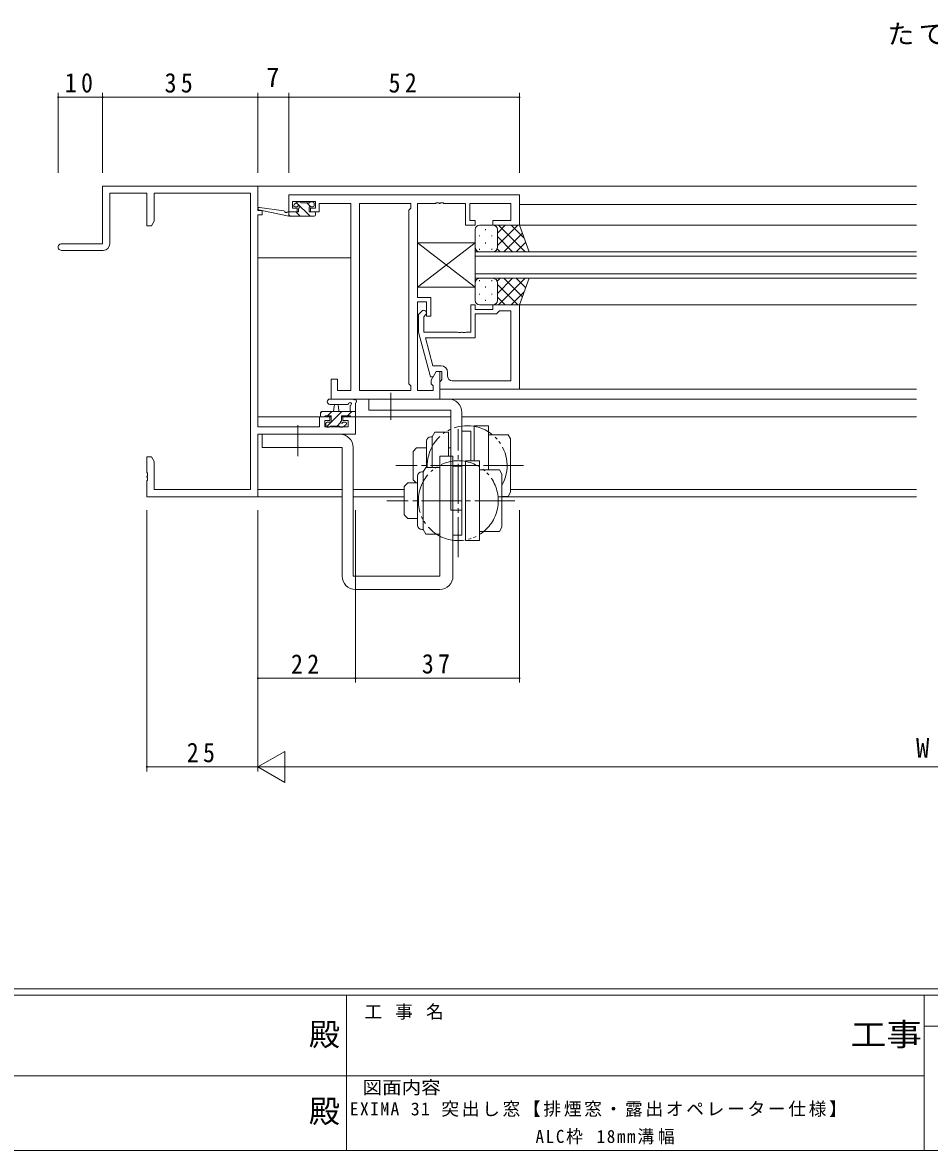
# Model space of a CAD drawing. Units: millimetres on the paper. Extents: x -420 to 373, y -297 to 267.
# Drawn here: x -105.7 to 98.7, y -297 to -42.9 of the extents above; entities that cross this region are included whole.
import ezdxf
from ezdxf.enums import TextEntityAlignment as Align

# ---------------------------------------------------------------- set-up
doc = ezdxf.new("R2010")
doc.units = ezdxf.units.MM
doc.linetypes.add('CHAIN2', pattern=[12, 9, -1, 1, -1])
doc.linetypes.add('DOUBLE_CHAIN2', pattern=[12.8, 9, -1, 0.6, -0.6, 0.6, -1])
for name, color, linetype, lineweight in [('0-1_YKK_ZWAK', 7, 'Continuous', 9), ('0-3_YKK_11', 7, 'Continuous', 9), ('0-4_YKK_12', 2, 'Continuous', 9), ('0-5_YKK_13', 4, 'Continuous', 9), ('0-6_YKK_D', 6, 'Continuous', 9)]:
    doc.layers.add(name, color=color, linetype=linetype, lineweight=lineweight)
doc.layers.add('0-2_USER1', color=3, linetype='Continuous')
doc.styles.add('ＭＳ ゴシック', font='')
doc.styles.get('ＭＳ ゴシック').set_extended_font_data('MS Gothic')

msp = doc.modelspace()

# ---------------------------------------------------------------- linework, layer by layer
at = {"layer": '0-1_YKK_ZWAK'}
for p, q in [((352.3, -260.6), (-417.7, -260.6)), ((314.5, -262), (-417.7, -262)), ((-32.7, -262), (-32.7, -297)), ((97.5, -262), (97.5, -297)), ((165.684, -268.999), (97.5, -268.999)), ((-160.1, -280.199), (-31.3, -280.199)), ((-31.3, -280.199), (97.5, -280.199)), ((-417.7, -297), (314.5, -297))]:
    msp.add_line(p, q, dxfattribs=at)
at = {"layer": '0-3_YKK_11'}
for p, q in [((-87.7, -79.7), (-52.7, -79.7)), ((-87.7, -92.7), (-87.7, -79.7)), ((-52.7, -79.7), (-52.7, -85.2)), ((-86.07, -81.33), (-86.07, -92.7)), ((-77.7, -81.33), (-86.07, -81.33)), ((-77.7, -88.7), (-77.7, -81.33)), ((-76.07, -81.33), (-76.07, -87.609)), ((-54.33, -81.33), (-76.07, -81.33)), ((-54.33, -148.07), (-54.33, -81.33)), ((-45.7, -85.5), (-45.7, -81.7)), ((-45.7, -81.7), (6.3, -81.7)), ((-44.9, -83.2), (-44.9, -84.7)), ((-39.7, -83.2), (-44.9, -83.2)), ((-39.7, -84.7), (-39.7, -83.2)), ((-38.9, -83.63), (-38.9, -84.43)), ((-31.7, -83.63), (-38.9, -83.63)), ((-31.7, -125.77), (-31.7, -83.63)), ((-29.77, -125.77), (-29.77, -83.63)), ((-29.77, -83.63), (-18.2, -83.63)), ((-29.77, -125.77), (-29.77, -83.63)), ((-18.2, -83.63), (-18.2, -84.7)), ((-16.7, -83.63), (-16.7, -104.8)), ((-12.658, -83.63), (-16.7, -83.63)), ((-12.475, -83.51), (-12.658, -83.63)), ((-11.925, -83.51), (-12.475, -83.51)), ((-11.742, -83.63), (-11.925, -83.51)), ((-11.658, -83.63), (-11.742, -83.63)), ((-11.475, -83.51), (-11.658, -83.63)), ((-10.925, -83.51), (-11.475, -83.51)), ((-10.742, -83.63), (-10.925, -83.51)), ((-5.9, -83.63), (-10.742, -83.63)), ((-5.9, -88.5), (-5.9, -83.63)), ((-4.9, -83.63), (-4.9, -87.5)), ((4.37, -83.63), (-4.9, -83.63)), ((4.37, -87.5), (4.37, -83.63)), ((6.3, -81.7), (6.3, -88.5)), ((-52.7, -85.2), (-51.7, -85.2)), ((-52.7, -86.2), (-52.7, -133.97)), ((-51.7, -86.2), (-52.7, -86.2)), ((-51.7, -85.2), (-51.7, -86.2)), ((-43.8, -85.5), (-45.7, -85.5)), ((-44.9, -84.7), (-43.8, -84.7)), ((-43.8, -84.7), (-43.8, -85.5)), ((-40.8, -84.7), (-39.7, -84.7)), ((-40.8, -85.5), (-40.8, -84.7)), ((-38.9, -85.5), (-40.8, -85.5)), ((-38.9, -84.43), (-38.9, -85.5)), ((-18.2, -84.7), (-18.63, -85.13)), ((-18.63, -85.13), (-18.63, -124.27)), ((-76.7, -88.7), (-77.7, -88.7)), ((-76.07, -87.609), (-76.7, -88.7)), ((-3.7, -88.5), (-5.9, -88.5)), ((-4.9, -87.5), (-3.7, -87.5)), ((-3.7, -87.5), (-3.7, -88.5)), ((0.3, -87.5), (4.37, -87.5)), ((0.3, -88.5), (0.3, -87.5)), ((6.3, -88.5), (0.3, -88.5)), ((-96.95, -92.7), (-87.7, -92.7)), ((-87.57, -94.2), (-96.95, -94.2)), ((-16.7, -104.8), (-13.7, -104.8)), ((-16.7, -105.8), (-16.7, -125.77)), ((-14.7, -105.8), (-16.7, -105.8)), ((-14.7, -109), (-14.7, -105.8)), ((-13.7, -104.8), (-13.7, -109)), ((-4.7, -106.5), (-4.7, -112.6)), ((-3.7, -106.5), (-4.7, -106.5)), ((-3.7, -107.5), (-3.7, -106.5)), ((0.3, -106.5), (0.3, -107.5)), ((6.3, -106.5), (0.3, -106.5)), ((6.3, -125.5), (6.3, -106.5)), ((-15.724, -107.876), (-16.5, -108.651)), ((-16.5, -108.651), (-16.5, -112.597)), ((-15.3, -109.149), (-14.876, -108.724)), ((-15.3, -112.6), (-15.3, -109.149)), ((-13.7, -109), (-14.7, -109)), ((0.3, -107.5), (-3.7, -107.5)), ((-3.7, -108.5), (1.1, -108.5)), ((-3.7, -113.9), (-3.7, -108.5)), ((1.1, -108.5), (1.6, -108)), ((1.6, -108), (1.8, -107.8)), ((1.8, -107.8), (4.37, -107.8)), ((4.37, -107.8), (4.37, -123.57)), ((4.37, -107.8), (4.37, -123.57)), ((-16.5, -112.597), (-13.793, -122.7)), ((-7.658, -112.6), (-15.3, -112.6)), ((-14.908, -113.9), (-3.7, -113.9)), ((-13.22, -120.2), (-14.908, -113.9)), ((-7.475, -112.72), (-7.658, -112.6)), ((-6.925, -112.72), (-7.475, -112.72)), ((-6.742, -112.6), (-6.925, -112.72)), ((-6.658, -112.6), (-6.742, -112.6)), ((-6.475, -112.72), (-6.658, -112.6)), ((-5.925, -112.72), (-6.475, -112.72)), ((-5.742, -112.6), (-5.925, -112.72)), ((-4.7, -112.6), (-5.742, -112.6)), ((-13.63, -123.457), (-12.5, -121.5)), ((-11.4, -120.2), (-13.22, -120.2)), ((-13.193, -122.7), (-12.5, -121.5)), ((-12.5, -121.5), (-11.7, -121.5)), ((-12.5, -121.5), (-11.2, -121.5)), ((-11.7, -121.5), (-11.7, -127.7)), ((-11.2, -121.5), (-11.2, -123.3)), ((-9.9, -122.57), (-9.9, -121.7)), ((-36.2, -123.2), (-34.7, -123.2)), ((-36.2, -127.7), (-36.2, -123.2)), ((-34.7, -123.2), (-34.7, -125.77)), ((-18.63, -124.27), (-18.2, -124.7)), ((-13.793, -122.7), (-13.193, -122.7)), ((-13.63, -124.27), (-13.63, -123.457)), ((-13.2, -124.7), (-13.63, -124.27)), ((-11.4, -123.5), (-11.7, -123.8)), ((-11.7, -123.8), (-11.7, -125.5)), ((-11.2, -123.3), (-11.4, -123.5)), ((4.37, -123.57), (-8.9, -123.57)), ((-34.7, -125.77), (-31.7, -125.77)), ((-18.2, -125.77), (-29.77, -125.77)), ((-18.2, -124.7), (-18.2, -125.77)), ((-16.7, -125.77), (-13.2, -125.77)), ((-13.2, -125.77), (-13.2, -124.7)), ((-11.7, -125.5), (6.3, -125.5)), ((-11.7, -127.7), (-36.2, -127.7)), ((-38.8, -131.7), (-36.5, -131.7)), ((-38.8, -133.97), (-38.8, -131.7)), ((-36.5, -131.7), (-36.5, -132.5)), ((-33.5, -131.7), (-30.7, -131.7)), ((-33.5, -132.5), (-33.5, -131.7)), ((-30.7, -131.7), (-30.7, -135.6)), ((-52.7, -133.97), (-38.8, -133.97)), ((-37.6, -132.5), (-37.6, -133.97)), ((-36.5, -132.5), (-37.6, -132.5)), ((-37.6, -133.97), (-32.33, -133.97)), ((-32.33, -132.5), (-33.5, -132.5)), ((-32.33, -133.97), (-32.33, -132.5)), ((-52.7, -135.6), (-52.7, -149.7)), ((-30.7, -135.6), (-52.7, -135.6)), ((-77.7, -140.7), (-76.7, -140.7)), ((-77.7, -144.242), (-77.7, -140.7)), ((-76.7, -140.7), (-76.07, -141.791)), ((-76.07, -141.791), (-76.07, -148.07)), ((-77.58, -144.425), (-77.7, -144.242)), ((-77.58, -144.975), (-77.58, -144.425)), ((-77.7, -145.158), (-77.58, -144.975)), ((-77.7, -145.242), (-77.7, -145.158)), ((-77.58, -145.425), (-77.7, -145.242)), ((-77.7, -146.158), (-77.58, -145.975)), ((-77.7, -149.7), (-77.7, -146.158)), ((-77.58, -145.975), (-77.58, -145.425)), ((-52.7, -149.7), (-77.7, -149.7)), ((-76.07, -148.07), (-54.33, -148.07))]:
    msp.add_line(p, q, dxfattribs=at)
for centre, radius, start, end in [((-96.95, -93.45), 0.75, 89.99998, 270), ((-87.57, -92.7), 1.5, 270, 359.99998), ((-15.3, -108.3), 0.6, 314.99998, 135), ((-11.4, -121.7), 1.5, 0, 89.99998), ((-8.9, -122.57), 1, 180, 269.99998)]:
    msp.add_arc(centre, radius, start, end, dxfattribs=at)
at = {"layer": '0-4_YKK_12'}
for p, q in [((-53, -79.7), (95.8, -79.7)), ((6.3, -83.9), (95.8, -83.9)), ((95.8, -88.5), (5.8, -88.5)), ((-52.7, -95.9), (-31.7, -95.9)), ((-3.7, -94.498), (-3.7, -100.498)), ((95.8, -94.498), (-3.7, -94.498)), ((-3.7, -95.498), (95.8, -95.498)), ((95.8, -99.498), (-3.7, -99.498)), ((-3.7, -100.498), (95.8, -100.498)), ((5.8, -106.5), (95.8, -106.5)), ((-11.7, -125.5), (95.8, -125.5)), ((-12, -127.7), (95.8, -127.7)), ((-52.7, -131.7), (-36.2, -131.7)), ((-33.8, -131.7), (-9.2, -131.7)), ((-6.7, -131.7), (95.8, -131.7)), ((-53, -149.7), (-33.7, -149.7)), ((-52.7, -148.07), (-33.7, -148.07)), ((-31.2, -148.07), (-19.7, -148.07)), ((-31.2, -149.7), (-19.7, -149.7)), ((1.455, -149.7), (95.8, -149.7)), ((4.3, -148.07), (95.8, -148.07))]:
    msp.add_line(p, q, dxfattribs=at)
at = {"layer": '0-5_YKK_13'}
for p, q in [((-44.012, -83.388), (-44.512, -83.888)), ((-40.918, -86.5), (-44.021, -83.397)), ((-43.2, -83.3), (-43.8, -83.3)), ((-41, -83.5), (-43, -83.5)), ((-40.773, -84.4), (-41.673, -83.5)), ((-40.3, -83.3), (-40.8, -83.3)), ((-40, -84.1), (-40, -83.6)), ((-45.698, -86.5), (-52.459, -85.094)), ((-46.812, -85.326), (-52.354, -84.503)), ((-45.698, -85.5), (-45.785, -85.486)), ((-45.698, -86.5), (-45.698, -85.5)), ((-43.5, -85.5), (-45.698, -85.5)), ((-45.408, -86.5), (-45.698, -86.21)), ((-44.3, -84.4), (-43.961, -84.4)), ((-43.163, -86.5), (-44.163, -85.5)), ((-43.5, -84.861), (-43.5, -85.5)), ((-41.1, -84.4), (-40.3, -84.4)), ((-41.1, -85.5), (-41.1, -84.4)), ((-40, -85.5), (-41.1, -85.5)), ((-39.7, -86.2), (-39.7, -85.8)), ((-40, -86.5), (-45.698, -86.5)), ((-2.696, -88.5), (0.304, -88.5)), ((6.304, -88.5), (0.304, -88.5)), ((1.303, -93.12), (5.924, -88.5)), ((1.304, -90.292), (3.095, -88.5)), ((1.572, -88.5), (7.572, -94.5)), ((4.4, -88.5), (7.361, -91.461)), ((8.447, -94.5), (6.304, -88.5)), ((-3.696, -93.5), (-3.696, -89.5)), ((-2.748, -90.835), (-2.748, -91.035)), ((-1.333, -89.42), (-1.333, -89.62)), ((0.082, -90.835), (0.082, -91.035)), ((1.304, -89.5), (1.304, -93.1)), ((1.304, -89.9), (1.304, -93.5)), ((1.304, -91.06), (4.743, -94.5)), ((2.752, -94.5), (6.948, -90.304)), ((-16.7, -92.5), (-3.7, -92.5)), ((-16.7, -102.5), (-16.7, -92.5)), ((-3.7, -92.5), (-16.7, -102.5)), ((-3.7, -102.5), (-16.7, -92.5)), ((-3.7, -92.5), (-3.7, -102.5)), ((-2.748, -93.865), (-2.748, -94.065)), ((-1.333, -92.45), (-1.333, -92.65)), ((0.082, -93.865), (0.082, -94.065)), ((1.247, -93.832), (1.915, -94.5)), ((5.581, -94.5), (7.692, -92.388)), ((0.304, -94.5), (-2.696, -94.5)), ((0.082, -94.5), (8.447, -94.5)), ((-3.696, -101.498), (-3.696, -105.498)), ((-2.748, -101.133), (-2.748, -100.933)), ((0.304, -100.498), (-2.696, -100.498)), ((0.082, -100.498), (8.447, -100.498)), ((0.082, -101.133), (0.082, -100.933)), ((1.247, -101.166), (1.915, -100.498)), ((1.304, -103.938), (4.743, -100.498)), ((1.304, -105.098), (1.304, -101.498)), ((1.572, -106.498), (7.572, -100.498)), ((2.752, -100.498), (6.948, -104.694)), ((5.581, -100.498), (7.692, -102.61)), ((8.447, -100.498), (6.304, -106.498)), ((-3.7, -102.5), (-16.7, -102.5)), ((-2.748, -104.163), (-2.748, -103.963)), ((-1.333, -102.548), (-1.333, -102.348)), ((0.082, -104.163), (0.082, -103.963)), ((1.303, -101.878), (5.924, -106.498)), ((1.304, -105.498), (1.304, -101.898)), ((4.4, -106.498), (7.361, -103.537)), ((-2.696, -106.498), (0.304, -106.498)), ((-1.333, -105.578), (-1.333, -105.378)), ((6.304, -106.498), (0.304, -106.498)), ((1.304, -104.706), (3.095, -106.498)), ((-36.428, -127.7), (-31.266, -127.7)), ((-36.428, -128.9), (-32.467, -128.903)), ((-35.6, -130.5), (-35.498, -129.356)), ((-34.4, -130.5), (-34.502, -129.356)), ((-31.9, -129.32), (-31.9, -130.5)), ((-30.7, -131.4), (-30.7, -128.72)), ((-27.7, -127.7), (-27.7, -130.2)), ((-27.7, -127.7), (-9.7, -127.7)), ((-38.6, -130.86), (-38.24, -130.5)), ((-38.6, -130.8), (-38.6, -131.4)), ((-30.7, -130.5), (-38.3, -130.5)), ((-38.3, -131.7), (-37.7, -131.7)), ((-37.5, -131.5), (-36.2, -131.5)), ((-37.223, -133.973), (-33.75, -130.5)), ((-36.995, -131.5), (-35.995, -130.5)), ((-36.2, -131.5), (-36.2, -132.9)), ((-33.8, -131.5), (-31.8, -131.5)), ((-33.8, -132.439), (-33.8, -131.5)), ((-32.505, -131.5), (-31.505, -130.5)), ((-31.6, -131.7), (-31, -131.7)), ((-27.7, -130.2), (-9.2, -130.2)), ((-9.2, -152.7), (-9.2, -130.2)), ((-6.7, -130.7), (-6.7, -152.7)), ((-37.4, -133.2), (-37.4, -133.7)), ((-36.2, -132.9), (-37.1, -132.9)), ((-37.1, -134), (-36.6, -134)), ((-36.4, -133.8), (-34.3, -133.8)), ((-34.805, -133.8), (-34.021, -133.016)), ((-34.1, -134), (-33.5, -134)), ((-33, -132.9), (-33.339, -132.9)), ((-33.288, -133.912), (-32.788, -133.412)), ((-3.9, -141.6), (-3.9, -133.7)), ((-0.7, -133.7), (-3.9, -133.7)), ((-0.7, -143.672), (-0.7, -133.7)), ((-51.7, -138.6), (-51.7, -135.6)), ((-34.2, -135.6), (-51.7, -135.6)), ((-14.7, -143.094), (-14.7, -137.2)), ((-13.4, -136.2), (-12.819, -135.194)), ((-9.7, -135.194), (-12.819, -135.194)), ((-9.7, -135.194), (-9.7, -140.6)), ((-6.7, -134.95), (-4.7, -134.95)), ((-6.7, -134.95), (-6.7, -149.7)), ((-4.7, -134.95), (-4.7, -141.6)), ((-33.7, -138.6), (-51.7, -138.6)), ((-33.7, -138.6), (-33.7, -167.6)), ((-31.2, -138.6), (-31.2, -167.6)), ((-17.7, -139.5), (-16.9, -138.7)), ((-17.7, -145.9), (-17.7, -139.5)), ((-14.7, -138.7), (-16.9, -138.7)), ((-9.2, -138.7), (-9.7, -138.7)), ((-11.7, -140.6), (-8.7, -140.6)), ((-11.7, -167.6), (-11.7, -140.6)), ((-8.7, -167.6), (-8.7, -140.6)), ((-2.7, -141.6), (-5.9, -141.6)), ((-2.7, -159.6), (-2.7, -141.6)), ((-15.4, -144.1), (-14.819, -143.094)), ((-11.7, -143.094), (-14.819, -143.094)), ((-3.885, -142.7), (-12.264, -142.7)), ((-11.7, -143.094), (-11.7, -157.6)), ((-8.7, -142.85), (-6.7, -142.85)), ((-8.7, -142.85), (-8.7, -157.6)), ((-6.7, -142.85), (-6.7, -158.35)), ((-19.7, -147.4), (-18.9, -146.6)), ((-16.7, -146.6), (-18.9, -146.6)), ((-17, -146.6), (-17.7, -145.9)), ((-16.7, -156.1), (-16.7, -145.1)), ((-19.7, -153.8), (-19.7, -147.4)), ((-6.7, -149.7), (-6.7, -150.45)), ((3.764, -149.628), (2.3, -149.628)), ((-13.7, -150.6), (-6.7, -150.6)), ((-18.9, -154.6), (-19.7, -153.8)), ((-16.7, -154.6), (-18.9, -154.6)), ((-9.2, -152.7), (-6.7, -152.7)), ((-15.4, -157.1), (-15.7, -157.1)), ((-14.819, -158.106), (-15.4, -157.1)), ((1.764, -157.528), (-2.7, -157.528)), ((-8.7, -157.6), (-8.7, -158.35)), ((-8.7, -158.35), (-6.7, -158.35)), ((-31.2, -167.6), (-11.7, -167.6)), ((-30.7, -170.6), (-11.7, -170.6))]:
    msp.add_line(p, q, dxfattribs=at)
at = {"layer": '0-5_YKK_13', "linetype": 'CHAIN2'}
for p, q in [((-22.7, -126.322), (-22.7, -132.365)), ((-43.7, -140.6), (-43.7, -133.6)), ((-7.5, -163.313), (-7.5, -134.513)), ((7.213, -142.7), (-21.587, -142.7)), ((5.213, -150.6), (-23.587, -150.6))]:
    msp.add_line(p, q, dxfattribs=at)
at = {"layer": '0-5_YKK_13'}
for points in [[(-13.4, -143.094), (-13.4, -136.2), (-13.7, -136.2)], [(3.764, -149.628), (4.3, -148.7), (4.3, -136.7), (3.764, -135.772), (-0.7, -135.772)], [(-2.7, -159.6), (-5.9, -159.6), (-5.9, -141.6)], [(-15.4, -157.1), (-15.4, -144.1), (-15.7, -144.1)], [(1.764, -157.528), (2.3, -156.6), (2.3, -144.6), (1.764, -143.672), (-2.7, -143.672)], [(-11.7, -157.6), (-11.7, -158.106), (-14.819, -158.106)]]:
    msp.add_lwpolyline(points, dxfattribs=at)
at = {"layer": '0-5_YKK_13', "linetype": 'DOUBLE_CHAIN2'}
msp.add_circle((-7.5, -150.6), 9, dxfattribs=at)
at = {"layer": '0-5_YKK_13'}
for centre, radius, start, end in [((-43.8, -83.6), 0.3, 90, 135), ((-43.2, -83.5), 0.2, 0, 90), ((-40.8, -83.5), 0.2, 90, 180), ((-40.3, -83.6), 0.3, 0, 90), ((-52.398, -84.8), 0.3, 81.55064, 258.25018), ((-46.856, -85.623), 0.3, 21.55064, 81.55064), ((-46.298, -85.403), 0.3, 201.55064, 320.80246), ((-45.833, -85.782), 0.3, 80.80246, 140.80246), ((-44.3, -84.1), 0.3, 135, 270), ((-43.961, -84.1), 0.3, 270, 326.94426), ((-43.5, -84.4), 0.25, 303.05573, 146.94426), ((-43.2, -84.861), 0.3, 123.05573, 180), ((-40.3, -84.1), 0.3, 270, 0), ((-40, -85.8), 0.3, 0, 90), ((-40, -86.2), 0.3, 270, 0), ((-2.696, -89.5), 1, 90, 180), ((0.304, -89.5), 1, 0, 90), ((0.304, -89.5), 1, 0, 90), ((-2.696, -93.5), 1, 180, 270), ((0.304, -93.5), 1, 270, 0), ((0.304, -93.5), 1, 270, 0), ((-2.696, -101.498), 1, 90, 180), ((0.304, -101.498), 1, 0, 90), ((0.304, -101.498), 1, 0, 90), ((-2.696, -105.498), 1, 180, 270), ((0.304, -105.498), 1, 270, 0), ((0.304, -105.498), 1, 270, 0), ((-36.428, -128.3), 0.6, 89.95976, 269.95976), ((-35, -129.4), 0.5, 5.09206, 174.90793), ((-32.467, -128.603), 0.3, 269.95976, 340.81024), ((-31.9, -128.8), 0.3, 300, 160.81024), ((-31.6, -129.32), 0.3, 120, 180), ((-31.266, -128), 0.3, 40.52878, 90), ((-30.81, -127.61), 0.3, 220.52878, 280.52878), ((-30.7, -128.2), 0.3, 300, 100.52878), ((-30.4, -128.72), 0.3, 120, 180), ((-9.7, -130.7), 3, 0, 90), ((-38.3, -130.8), 0.3, 90, 180), ((-38.3, -131.4), 0.3, 180, 270), ((-37.7, -131.5), 0.2, 270, 0), ((-31.6, -131.5), 0.2, 180, 270), ((-31, -131.4), 0.3, 270, 0), ((-37.1, -133.2), 0.3, 90, 180), ((-37.1, -133.7), 0.3, 180, 270), ((-36.6, -133.8), 0.2, 270, 0), ((-34.1, -133.8), 0.2, 180, 270), ((-33.8, -132.9), 0.25, 123.05573, 326.94426), ((-34.1, -132.439), 0.3, 303.05573, 0), ((-33.339, -133.2), 0.3, 90, 146.94426), ((-33.5, -133.7), 0.3, 270, 315), ((-33, -133.2), 0.3, 315, 90), ((-34.2, -138.6), 3, 0, 90), ((-13.7, -137.2), 1, 90, 180), ((-15.7, -145.1), 1, 90, 180), ((-15.7, -156.1), 1, 180, 270), ((-30.7, -167.6), 3, 180, 270), ((-11.7, -167.6), 3, 270, 0)]:
    msp.add_arc(centre, radius, start, end, dxfattribs=at)
at = {"layer": '0-5_YKK_13', "linetype": 'DOUBLE_CHAIN2'}
msp.add_arc((-5.5, -142.7), 9, 330.07361, 182.51192, dxfattribs=at)
at = {"layer": '0-6_YKK_D'}
for p, q in [((-97.7, -76.7), (-97.7, -58.7)), ((-87.7, -59.7), (-97.7, -59.7)), ((-87.7, -76.7), (-87.7, -58.7)), ((-87.7, -76.7), (-87.7, -58.7)), ((-52.7, -59.7), (-87.7, -59.7)), ((-52.7, -76.7), (-52.7, -58.7)), ((-52.7, -76.7), (-52.7, -58.7)), ((-52.7, -59.7), (-45.7, -59.7)), ((-45.7, -76.7), (-45.7, -58.7)), ((-45.7, -76.7), (-45.7, -58.7)), ((-45.7, -59.7), (6.3, -59.7)), ((6.3, -76.7), (6.3, -58.7)), ((-77.7, -152.7), (-77.7, -211.6)), ((-52.7, -152.7), (-52.7, -191.6)), ((-52.7, -152.7), (-52.7, -211.6)), ((-52.7, -152.7), (-52.7, -211.6)), ((-30.7, -152.7), (-30.7, -191.6)), ((-30.7, -152.7), (-30.7, -191.6)), ((6.3, -152.7), (6.3, -191.6)), ((-52.7, -190.6), (-30.7, -190.6)), ((-30.7, -190.6), (6.3, -190.6)), ((-52.7, -210.6), (-46.638, -207.1)), ((-46.638, -214.1), (-46.638, -207.1)), ((-77.7, -210.6), (-52.7, -210.6)), ((-52.7, -210.6), (-40.576, -210.6)), ((-52.7, -210.6), (-46.638, -214.1)), ((240.3, -210.6), (-45.7, -210.6))]:
    msp.add_line(p, q, dxfattribs=at)
for centre, start, end in [((-97.7, -59.7), 0, 180), ((-97.7, -59.7), 180, 0), ((-87.7, -59.7), 0, 180), ((-87.7, -59.7), 0, 180), ((-87.7, -59.7), 180, 0), ((-87.7, -59.7), 180, 0), ((-52.7, -59.7), 0, 180), ((-52.7, -59.7), 0, 180), ((-52.7, -59.7), 180, 0), ((-52.7, -59.7), 180, 0), ((-45.7, -59.7), 0, 180), ((-45.7, -59.7), 0, 180), ((-45.7, -59.7), 180, 0), ((-45.7, -59.7), 180, 0), ((6.3, -59.7), 0, 180), ((6.3, -59.7), 180, 0), ((-52.7, -190.6), 0, 180), ((-30.7, -190.6), 0, 180), ((-30.7, -190.6), 0, 180), ((6.3, -190.6), 0, 180), ((-52.7, -190.6), 180, 0), ((-30.7, -190.6), 180, 0), ((-30.7, -190.6), 180, 0), ((6.3, -190.6), 180, 0), ((-77.7, -210.6), 0, 180), ((-77.7, -210.6), 180, 0)]:
    msp.add_arc(centre, 0.106, start, end, dxfattribs=at)

# ---------------------------------------------------------------- texts
at = {"layer": '0-1_YKK_ZWAK', "color": 2, "style": 'ＭＳ ゴシック'}
for p in [(-41.182, -274.956), (-41.182, -292.278)]:
    msp.add_text('殿', height=5.132, dxfattribs=at).set_placement(p, align=Align.BOTTOM_LEFT)
at = {"layer": '0-1_YKK_ZWAK', "color": 2, "style": 'ＭＳ ゴシック', "width": 1.15}
msp.add_text('工事', height=5.132, dxfattribs=at).set_placement((80.931, -274.956), align=Align.BOTTOM_LEFT)
at = {"layer": '0-1_YKK_ZWAK', "style": 'ＭＳ ゴシック', "width": 1.1}
msp.add_text('図面内容', height=2.933, dxfattribs=at).set_placement((-29.083, -285.148), align=Align.BOTTOM_LEFT)
at = {"layer": '0-1_YKK_ZWAK', "insert": (-28.688, -267.533), "char_height": 2.933, "attachment_point": 7, "style": 'ＭＳ ゴシック'}
msp.add_mtext('\\T1.16;工\\~事\\~名', dxfattribs=at)
at = {"layer": '0-2_USER1', "insert": (89.269, -48.132), "char_height": 4.399, "attachment_point": 7, "style": 'ＭＳ ゴシック'}
msp.add_mtext('\\T1.17;たて骨', dxfattribs=at)
at = {"layer": '0-2_USER1', "color": 7, "char_height": 2.933, "attachment_point": 7, "style": 'ＭＳ ゴシック'}
for s, insert in [('\\T1.15;EXIMA\\~31\\~突出し窓【排煙窓・露出オペレーター仕様】', (-31.974, -289.449)), ('\\T1.21;\\W0.95;ALC枠\\~18mm溝幅', (9.917, -295.625))]:
    msp.add_mtext(s, dxfattribs=dict(at, insert=insert))
at = {"layer": '0-6_YKK_D', "color": 3, "style": 'ＭＳ ゴシック'}
for s, p in [('7', (-50.8, -58.7)), ('W', (95.7, -209.8))]:
    msp.add_text(s, height=4.399, dxfattribs=at).set_placement(p, align=Align.BOTTOM_LEFT)
at = {"layer": '0-6_YKK_D', "color": 3, "char_height": 4.399, "attachment_point": 7, "style": 'ＭＳ ゴシック'}
for s, insert in [('\\T1.36;\\W0.9;10', (-96.22, -58.7)), ('\\T1.36;\\W0.9;35', (-73.72, -58.7)), ('\\T1.36;\\W0.9;52', (-23.22, -58.7)), ('\\T1.36;\\W0.9;22', (-45.22, -189.6)), ('\\T1.36;\\W0.9;37', (-15.72, -189.6)), ('\\T1.36;\\W0.9;25', (-68.72, -209.6))]:
    msp.add_mtext(s, dxfattribs=dict(at, insert=insert))

doc.saveas('drawing.dxf')
